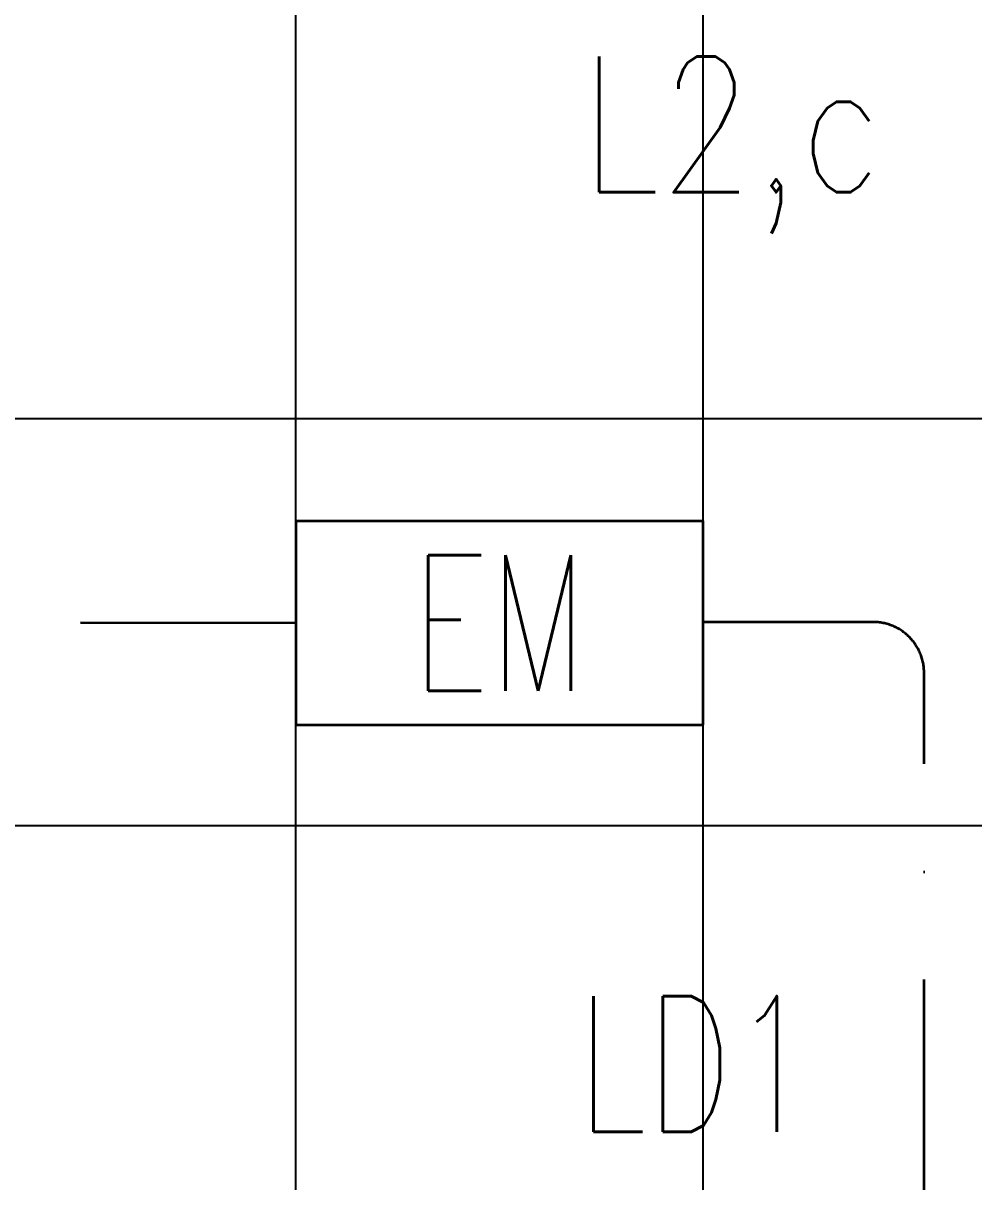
# Model space of a CAD drawing. Header units: inches. Extents: x -12418 to 57169, y -29325 to 19878.
# Drawn here: x 29598 to 30999, y -5325 to -3617 of the extents above; entities that cross this region are included whole.
import ezdxf
from ezdxf.enums import TextEntityAlignment as Align

# ---------------------------------------------------------------- set-up
doc = ezdxf.new("R2010")
doc.units = ezdxf.units.IN
doc.header["$LTSCALE"] = 25
doc.header["$MEASUREMENT"] = 0
doc.linetypes.add('DASHDOT', pattern=[25.4, 12.7, -6.35, 0, -6.35])
doc.layers.get('0').update_dxf_attribs({"color": 8})
doc.layers.add('00-Ground Floor$0$False Ceiling', color=251, linetype='Continuous')
for name, color, linetype, lineweight in [('E-LITE-CIRC', 6, 'Continuous', 25), ('E-LITE-CIRC-NUMB', 6, 'Continuous', 25), ('E-LITE-CLNG', 150, 'Continuous', 35), ('E-LITE-CLNG @ 100', 150, 'Continuous', 35), ('E-LITE-CLNG-CNDT', 6, 'DASHDOT', 35), ('E-LITE-CTRL', 6, 'Continuous', 25), ('E-LITE-IDEN', 6, 'Continuous', 25)]:
    doc.layers.add(name, color=color, linetype=linetype, lineweight=lineweight)
doc.styles.add('DC_Simplex', font='SIMPLEX.shx', dxfattribs={"width": 0.7})

# ---------------------------------------------------------------- blocks, each defined once
blk = doc.blocks.new('00-Ground Floor$0$A$Ce9e1c4c3')
at = {"layer": '00-Ground Floor$0$False Ceiling', "color": 254, "linetype": 'Continuous'}
for p, q in [((-70000, -13467.4), (-70000, -2875.8)), ((-69400, -13467.4), (-69400, -2875.8)), ((-76050.5, -4200), (-68650.5, -4200)), ((-76050.5, -4800), (-68650.5, -4800))]:
    blk.add_line(p, q, dxfattribs=at)
blk = doc.blocks.new('00-Ground Floor')
at = {"layer": '00-Ground Floor$0$False Ceiling', "color": 254}
blk.add_blockref('00-Ground Floor$0$A$Ce9e1c4c3', (100000, 0), dxfattribs=at)
blk = doc.blocks.new('*U14')
blk.add_lwpolyline([(-300, 300), (-300, -300), (300, -300), (300, 300)], close=True)
blk.add_circle((0, 0), 45)
at = {"layer": 'E-LITE-CIRC-NUMB', "style": 'DC_Simplex', "width": 0.7, "flags": 8}
blk.add_attdef('CIRCUIT', text='', height=200, rotation=0, dxfattribs=at).set_placement((-473.9, 300), align=Align.RIGHT)
at = {"layer": 'E-LITE-CTRL', "style": 'DC_Simplex', "width": 0.7, "flags": 8}
blk.add_attdef('CONTROL', (1118.9, -935), '', height=200, rotation=360, dxfattribs=at)
at = {"layer": 'E-LITE-IDEN', "style": 'DC_Simplex', "width": 0.7, "flags": 8}
blk.add_attdef('TYPE', (-114.6, 448.6), '', height=200, rotation=360, dxfattribs=at)
blk = doc.blocks.new('DC_LT-CL-Emergency')
blk.add_lwpolyline([(3, -1.5), (3, 1.5), (-3, 1.5), (-3, -1.5)], close=True)
at = {"style": 'DC_Simplex', "width": 0.7}
blk.add_text('EM', height=2, rotation=360, dxfattribs=at).set_placement((0, 0), align=Align.MIDDLE_CENTER)
at = {"layer": 'E-LITE-CTRL', "style": 'DC_Simplex', "width": 0.7, "flags": 8}
blk.add_attdef('CONTROL', (4.739, -1.5), '', height=2, rotation=360, dxfattribs=at)

msp = doc.modelspace()

# ---------------------------------------------------------------- linework, layer by layer
at = {"layer": 'E-LITE-CLNG-CNDT', "color": 1}
msp.add_lwpolyline([(30000, -4501.5), (26400, -4500)], dxfattribs=at)
msp.add_lwpolyline([(30600, -10500), (30850.7, -10500, 0.414214), (30925.7, -10425), (30925.7, -4575, 0.414214), (30850.7, -4500), (30600, -4500)], format="xyb", dxfattribs=at)

# ---------------------------------------------------------------- block references
at = {"layer": 'E-LITE-CLNG'}
ref = msp.add_blockref('*U14', (30300, -5700), dxfattribs=dict(at, xscale=-1))
ref.add_attrib('TYPE', 'LD1', (30414.6, -5251.4), dxfattribs={"layer": 'E-LITE-IDEN', "height": 200, "rotation": 0, "style": 'DC_Simplex', "width": 0.7, "flags": 8})
at = {"layer": 'E-LITE-CLNG @ 100', "xscale": 100, "yscale": 100, "zscale": 100}
msp.add_blockref('DC_LT-CL-Emergency', (30300, -4501.5), dxfattribs=at)
at = {"layer": 'E-LITE-CLNG-CNDT'}
msp.add_blockref('00-Ground Floor', (0, 0), dxfattribs=at)

# ---------------------------------------------------------------- texts
at = {"layer": 'E-LITE-CIRC', "style": 'DC_Simplex', "width": 0.8}
msp.add_text('L2,c', height=200, rotation=0, dxfattribs=at).set_placement((30419.5, -3866.5))

doc.saveas('drawing.dxf')
